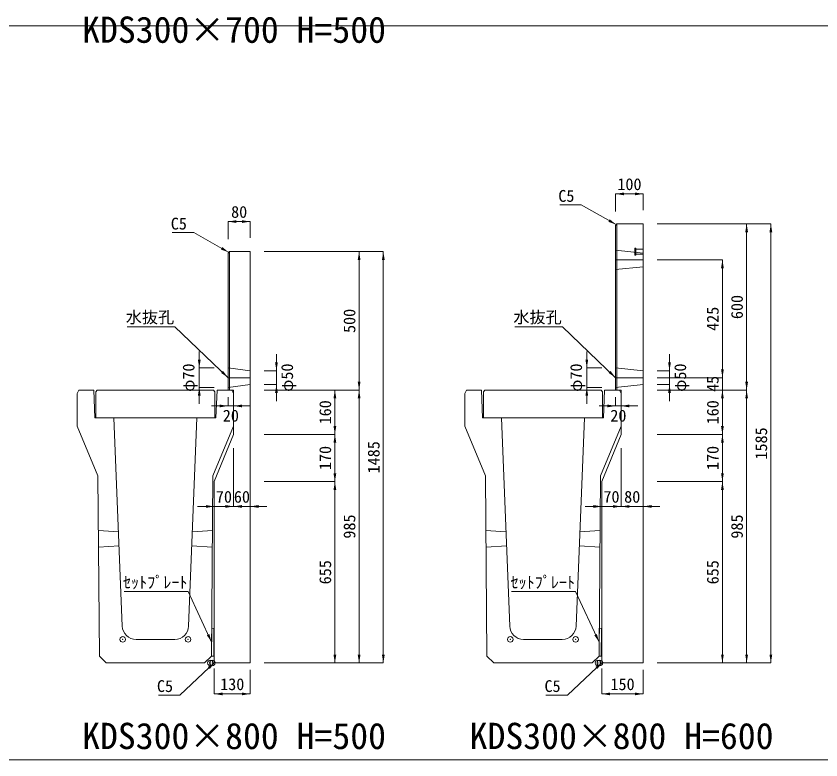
# Model space of a CAD drawing. Units: millimetres at full size, sheet at 1:40. Extents: x 172874 to 199766, y 869448 to 902797.
# Drawn here: x 176800 to 179708, y 892448 to 895134 of the extents above; entities that cross this region are included whole.
import ezdxf
from ezdxf.enums import TextEntityAlignment as Align

# ---------------------------------------------------------------- set-up
doc = ezdxf.new("R2010")
doc.units = ezdxf.units.MM
doc.header["$LTSCALE"] = 40
doc.header["$PDMODE"] = 32
doc.header["$PDSIZE"] = 20
for name, pattern in [('DASHED', [7.5, 6, -1.5]), ('USER1', [28.575, 19.05, -3.175, 3.175, -3.175]), ('USER2', [4.7625, 3.175, -1.5875]), ('USER3', [1.35, 0.75, -0.6])]:
    doc.linetypes.add(name, pattern=pattern)
for name, color, linetype, lineweight in [('セットプレート', 3, 'Continuous', 13), ('パネックスKDS', 2, 'Continuous', 13), ('図枠', 5, 'Continuous', 13), ('寸法線', 7, 'Continuous', 13), ('引出線', 4, 'Continuous', 13), ('本体', 2, 'Continuous', 13), ('補助線', 8, 'Continuous', 13), ('ｲﾝｻｰﾄ', 3, 'USER3', 5)]:
    doc.layers.add(name, color=color, linetype=linetype, lineweight=lineweight)
doc.layers.add('文字', color=7, linetype='Continuous')
doc.styles.add('ＭＳ ゴシック', font='')
doc.styles.get('ＭＳ ゴシック').set_extended_font_data('MS Gothic')

# ---------------------------------------------------------------- blocks, each defined once
blk = doc.blocks.new('filled_arrow')
at = {"color": 0, "linetype": 'Continuous', "lineweight": -2}
blk.add_solid([(7.5, 1.25), (0, 0), (7.5, -1.25)], dxfattribs=at)

msp = doc.modelspace()

# ---------------------------------------------------------------- linework, layer by layer
at = {"layer": 'セットプレート'}
for points in [[(177506.33, 892823.33), (177514.33, 892823.27), (177515.1, 892923.27), (177507.1, 892923.33)], [(178906.33, 892823.33), (178914.33, 892823.27), (178915.1, 892923.27), (178907.1, 892923.33)]]:
    msp.add_lwpolyline(points, close=True, dxfattribs=at)
at = {"layer": 'パネックスKDS'}
for p, q in [((178966.29, 894378.33), (178971.29, 894383.33)), ((178966.29, 893783.33), (178966.29, 894378.33)), ((178971.29, 894383.33), (179066.29, 894383.33)), ((179066.29, 892798.33), (179066.29, 894383.33)), ((177566.29, 894278.33), (177571.29, 894283.33)), ((177566.29, 893783.33), (177566.29, 894278.33)), ((177571.29, 894283.33), (177646.29, 894283.33)), ((177646.29, 892798.33), (177646.29, 894283.33)), ((177566.29, 893783.33), (177586.29, 893783.33)), ((177586.29, 893623.33), (177586.29, 893783.33)), ((178966.29, 893783.33), (178986.29, 893783.33)), ((178986.29, 893623.33), (178986.29, 893783.33)), ((177586.29, 893623.33), (177516.29, 893453.33)), ((178986.29, 893623.33), (178916.29, 893453.33)), ((177516.29, 892803.33), (177516.29, 893453.33)), ((178916.29, 892803.33), (178916.29, 893453.33)), ((177516.29, 892803.33), (177521.29, 892798.33)), ((177521.29, 892798.33), (177646.29, 892798.33)), ((178916.29, 892803.33), (178921.29, 892798.33)), ((178921.29, 892798.33), (179066.29, 892798.33))]:
    msp.add_line(p, q, dxfattribs=at)
at = {"layer": 'パネックスKDS', "lineweight": 5}
for p, q in [((178971.29, 893783.33), (178971.29, 894383.33)), ((177571.29, 893783.33), (177571.29, 894283.33))]:
    msp.add_line(p, q, dxfattribs=at)
at = {"layer": 'パネックスKDS', "linetype": 'DASHED', "lineweight": 9}
for p, q in [((178966.29, 894288.33), (179066.29, 894278.33)), ((178966.29, 894218.33), (179066.29, 894228.33)), ((177566.29, 893863.33), (177646.29, 893853.33)), ((178966.29, 893863.33), (179066.29, 893853.33)), ((177566.29, 893793.33), (177646.29, 893803.33)), ((178966.29, 893793.33), (179066.29, 893803.33))]:
    msp.add_line(p, q, dxfattribs=at)
at = {"layer": '図枠'}
for p, q in [((172874.21, 895098.33), (185274.21, 895098.33)), ((172874.21, 892448.33), (185274.21, 892448.33))]:
    msp.add_line(p, q, dxfattribs=at)
at = {"layer": '寸法線'}
for p, q in [((178966.29, 894491.88), (179066.29, 894491.88)), ((178966.29, 894428.33), (178966.29, 894491.88)), ((179066.29, 894433.33), (179066.29, 894491.88)), ((177566.29, 894391.88), (177646.29, 894391.88)), ((177566.29, 894328.33), (177566.29, 894391.88)), ((177646.29, 894333.33), (177646.29, 894391.88)), ((179116.29, 894383.33), (179527.13, 894383.33)), ((179116.29, 894383.33), (179439.63, 894383.33)), ((179439.63, 893783.33), (179439.63, 894383.33)), ((179527.13, 892798.33), (179527.13, 894383.33)), ((177696.29, 894283.33), (178127.13, 894283.33)), ((177696.29, 894283.33), (178039.63, 894283.33)), ((178039.63, 893783.33), (178039.63, 894283.33)), ((178127.13, 892798.33), (178127.13, 894283.33)), ((179116.29, 894253.33), (179352.13, 894253.33)), ((179352.13, 893828.33), (179352.13, 894253.33)), ((177462.22, 893923.33), (177462.22, 893733.33)), ((177740.96, 893913.33), (177740.96, 893743.33)), ((178862.22, 893923.33), (178862.22, 893733.33)), ((179160.96, 893913.33), (179160.96, 893743.33)), ((179352.13, 893888.33), (179352.13, 893723.33)), ((177516.29, 893863.33), (177462.22, 893863.33)), ((177696.29, 893853.33), (177740.96, 893853.33)), ((178916.29, 893863.33), (178862.22, 893863.33)), ((179116.29, 893853.33), (179160.96, 893853.33)), ((179116.29, 893828.33), (179352.13, 893828.33)), ((179116.29, 893828.33), (179352.13, 893828.33)), ((177516.29, 893793.33), (177462.22, 893793.33)), ((177696.29, 893803.33), (177740.96, 893803.33)), ((177696.29, 893783.33), (178039.63, 893783.33)), ((177696.29, 893783.33), (177952.13, 893783.33)), ((177696.29, 893783.33), (178039.63, 893783.33)), ((177952.13, 893783.33), (177952.13, 893623.33)), ((178039.63, 893783.33), (178039.63, 892798.33)), ((178916.29, 893793.33), (178862.22, 893793.33)), ((179116.29, 893803.33), (179160.96, 893803.33)), ((179116.29, 893783.33), (179439.63, 893783.33)), ((179116.29, 893783.33), (179352.13, 893783.33)), ((179116.29, 893783.33), (179439.63, 893783.33)), ((179116.29, 893783.33), (179352.13, 893783.33)), ((179352.13, 893783.33), (179352.13, 893623.33)), ((179439.63, 893783.33), (179439.63, 892798.33)), ((177566.29, 893758.33), (177566.29, 893726.25)), ((177586.29, 893758.33), (177586.29, 893726.25)), ((178966.29, 893758.33), (178966.29, 893726.25)), ((178986.29, 893758.33), (178986.29, 893726.25)), ((177506.29, 893726.25), (177646.29, 893726.25)), ((178906.29, 893726.25), (179046.29, 893726.25)), ((177696.29, 893623.33), (177952.13, 893623.33)), ((177696.29, 893623.33), (177952.13, 893623.33)), ((177952.13, 893623.33), (177952.13, 893453.33)), ((179116.29, 893623.33), (179352.13, 893623.33)), ((179116.29, 893623.33), (179352.13, 893623.33)), ((179352.13, 893623.33), (179352.13, 893453.33)), ((177586.29, 893573.33), (177586.29, 893363.33)), ((178986.29, 893573.33), (178986.29, 893363.33)), ((179066.29, 893573.33), (179066.29, 893363.33)), ((177696.29, 893453.33), (177952.13, 893453.33)), ((177696.29, 893453.33), (177952.13, 893453.33)), ((177952.13, 893453.33), (177952.13, 892798.33)), ((179116.29, 893453.33), (179352.13, 893453.33)), ((179116.29, 893453.33), (179352.13, 893453.33)), ((179352.13, 893453.33), (179352.13, 892798.33)), ((177586.29, 893403.33), (177586.29, 893363.33)), ((177646.29, 893403.33), (177646.29, 893363.33)), ((178986.29, 893403.33), (178986.29, 893363.33)), ((177516.29, 893401.59), (177516.29, 893363.33)), ((178916.29, 893401.59), (178916.29, 893363.33)), ((177646.29, 893363.33), (177456.29, 893363.33)), ((177526.29, 893363.33), (177706.29, 893363.33)), ((179046.29, 893363.33), (178856.29, 893363.33)), ((178926.29, 893363.33), (179126.29, 893363.33)), ((177696.29, 892798.33), (178127.13, 892798.33)), ((177696.29, 892798.33), (178039.63, 892798.33)), ((177696.29, 892798.33), (177952.13, 892798.33)), ((179116.29, 892798.33), (179527.13, 892798.33)), ((179116.29, 892798.33), (179439.63, 892798.33)), ((179116.29, 892798.33), (179352.13, 892798.33)), ((177516.29, 892778.33), (177516.29, 892686.53)), ((177646.29, 892773.33), (177646.29, 892686.53)), ((178916.29, 892778.33), (178916.29, 892686.53)), ((179066.29, 892773.33), (179066.29, 892686.53)), ((177516.29, 892686.53), (177646.29, 892686.53)), ((178916.29, 892686.53), (179066.29, 892686.53))]:
    msp.add_line(p, q, dxfattribs=at)
at = {"layer": '引出線'}
for points in [[(178968.79, 894380.83), (178842.42, 894451.91), (178764.65, 894451.91)], [(177568.79, 894280.83), (177442.42, 894351.91), (177364.65, 894351.91)], [(177566.29, 893828.33), (177373.83, 894011.78), (177202.09, 894011.78)], [(178966.29, 893828.33), (178773.83, 894011.78), (178602.09, 894011.78)], [(177506.72, 892873.33), (177421.88, 893056.79), (177190.51, 893056.79)], [(178906.72, 892873.33), (178821.88, 893056.79), (178590.51, 893056.79)], [(177518.79, 892800.83), (177392.42, 892682.18), (177314.65, 892682.18)], [(178918.79, 892800.83), (178792.42, 892682.18), (178714.65, 892682.18)]]:
    msp.add_lwpolyline(points, dxfattribs=at)
at = {"layer": '本体'}
for p, q in [((177027.29, 893783.33), (177021.29, 893771.33)), ((177027.29, 893783.33), (177081.29, 893783.33)), ((177081.29, 893783.33), (177085.29, 893683.33)), ((177526.29, 893783.33), (177522.29, 893683.33)), ((177526.29, 893783.33), (177580.29, 893783.33)), ((177580.29, 893783.33), (177586.29, 893771.33)), ((178427.29, 893783.33), (178421.29, 893771.33)), ((178427.29, 893783.33), (178481.29, 893783.33)), ((178481.29, 893783.33), (178485.29, 893683.33)), ((178926.29, 893783.33), (178922.29, 893683.33)), ((178926.29, 893783.33), (178980.29, 893783.33)), ((178980.29, 893783.33), (178986.29, 893771.33)), ((177021.29, 893771.33), (177021.29, 893653.33)), ((177586.29, 893771.33), (177586.29, 893653.33)), ((178421.29, 893771.33), (178421.29, 893653.33)), ((178986.29, 893771.33), (178986.29, 893653.33)), ((177085.29, 893683.33), (177153.79, 893683.33)), ((177153.79, 893683.33), (177183.87, 892931.33)), ((177453.79, 893683.33), (177423.71, 892931.33)), ((177453.79, 893683.33), (177522.29, 893683.33)), ((178485.29, 893683.33), (178553.79, 893683.33)), ((178553.79, 893683.33), (178583.87, 892931.33)), ((178853.79, 893683.33), (178823.71, 892931.33)), ((178853.79, 893683.33), (178922.29, 893683.33)), ((177021.29, 893653.33), (177096.29, 893473.33)), ((177586.29, 893653.33), (177511.29, 893473.33)), ((178421.29, 893653.33), (178496.29, 893473.33)), ((178986.29, 893653.33), (178911.29, 893473.33)), ((177096.29, 893473.33), (177101.25, 892823.33)), ((177511.29, 893473.33), (177506.33, 892823.33)), ((178496.29, 893473.33), (178501.25, 892823.33)), ((178911.29, 893473.33), (178906.33, 892823.33)), ((177233.83, 892883.33), (177373.75, 892883.33)), ((178633.83, 892883.33), (178773.75, 892883.33)), ((177101.25, 892823.33), (177126.44, 892798.33)), ((177481.14, 892798.33), (177506.33, 892823.33)), ((178501.25, 892823.33), (178526.44, 892798.33)), ((178881.14, 892798.33), (178906.33, 892823.33)), ((177126.44, 892798.33), (177481.14, 892798.33)), ((178526.44, 892798.33), (178881.14, 892798.33))]:
    msp.add_line(p, q, dxfattribs=at)
at = {"layer": '本体', "linetype": 'USER2'}
for p, q in [((177097.79, 893276.33), (177170.27, 893271.33)), ((177437.31, 893271.33), (177509.79, 893276.33)), ((178497.79, 893276.33), (178570.27, 893271.33)), ((178837.31, 893271.33), (178909.79, 893276.33)), ((177172.27, 893221.33), (177098.25, 893216.33)), ((177509.33, 893216.33), (177435.31, 893221.33)), ((178572.27, 893221.33), (178498.25, 893216.33)), ((178909.33, 893216.33), (178835.31, 893221.33))]:
    msp.add_line(p, q, dxfattribs=at)
at = {"layer": '本体', "lineweight": 20}
for points in [[(177088.79, 893777.33), (177093.79, 893783.33), (177513.79, 893783.33), (177518.79, 893777.33), (177518.79, 893683.33), (177088.79, 893683.33)], [(178488.79, 893777.33), (178493.79, 893783.33), (178913.79, 893783.33), (178918.79, 893777.33), (178918.79, 893683.33), (178488.79, 893683.33)]]:
    msp.add_lwpolyline(points, close=True, dxfattribs=at)
at = {"layer": '本体'}
for centre, start, end in [((177233.83, 892933.33), 182.29061, 270), ((177373.75, 892933.33), 270, 357.70939), ((178633.83, 892933.33), 182.29061, 270), ((178773.75, 892933.33), 270, 357.70939)]:
    msp.add_arc(centre, 50, start, end, dxfattribs=at)
at = {"layer": '補助線'}
for p, q in [((178966.29, 894253.33), (179066.29, 894253.33)), ((178966.29, 893828.33), (179066.29, 893828.33))]:
    msp.add_line(p, q, dxfattribs=at)
at = {"layer": '補助線', "linetype": 'USER1'}
msp.add_line((177566.29, 893828.33), (177646.29, 893828.33), dxfattribs=at)
at = {"layer": '補助線'}
for p in [(177185.79, 892883.33), (177421.79, 892883.33), (178585.79, 892883.33), (178821.79, 892883.33), (177502.29, 892798.33), (177509.29, 892798.33), (177509.29, 892798.33), (178902.29, 892798.33), (178909.29, 892798.33), (178909.29, 892798.33)]:
    msp.add_point(p, dxfattribs=at)
at = {"layer": 'ｲﾝｻｰﾄ'}
for p, q in [((179036.29, 894295.83), (179036.29, 894270.83)), ((179039.29, 894295.83), (179036.29, 894295.83)), ((179039.29, 894270.83), (179039.29, 894295.83)), ((179066.29, 894291.83), (179039.29, 894291.83)), ((179036.29, 894270.83), (179039.29, 894270.83)), ((179039.29, 894274.83), (179066.29, 894274.83))]:
    msp.add_line(p, q, dxfattribs=at)

# ---------------------------------------------------------------- block references
at = {"layer": '寸法線', "xscale": 4, "yscale": 4}
for p in [(178966.29, 894491.88), (177566.29, 894391.88), (177586.29, 893726.25), (178986.29, 893726.25), (177586.29, 893363.33), (177646.29, 893363.33), (178986.29, 893363.33), (179066.29, 893363.33), (177516.29, 892686.53), (178916.29, 892686.53)]:
    msp.add_blockref('filled_arrow', p, dxfattribs=at)
for p, rotation in [((179066.29, 894491.88), 180), ((177646.29, 894391.88), 180), ((179439.63, 894383.33), 270), ((179527.13, 894383.33), 270), ((178039.63, 894283.33), 270), ((178127.13, 894283.33), 270), ((179352.13, 894253.33), 270), ((177462.22, 893863.33), 90), ((177740.96, 893853.33), 90), ((178862.22, 893863.33), 90), ((179160.96, 893853.33), 90), ((179352.13, 893828.33), 90), ((179352.13, 893828.33), 90), ((178039.63, 893783.33), 90), ((179439.63, 893783.33), 90), ((177462.22, 893793.33), 270), ((177740.96, 893803.33), 270), ((177952.13, 893783.33), 270), ((178039.63, 893783.33), 270), ((178862.22, 893793.33), 270), ((179160.96, 893803.33), 270), ((179352.13, 893783.33), 270), ((179352.13, 893783.33), 270), ((179439.63, 893783.33), 270), ((177566.29, 893726.25), 180), ((178966.29, 893726.25), 180), ((177952.13, 893623.33), 90), ((179352.13, 893623.33), 90), ((177952.13, 893623.33), 270), ((179352.13, 893623.33), 270), ((177952.13, 893453.33), 90), ((179352.13, 893453.33), 90), ((177952.13, 893453.33), 270), ((179352.13, 893453.33), 270), ((177516.29, 893363.33), 180), ((177586.29, 893363.33), 180), ((178916.29, 893363.33), 180), ((178986.29, 893363.33), 180), ((177952.13, 892798.33), 90), ((178039.63, 892798.33), 90), ((178127.13, 892798.33), 90), ((179352.13, 892798.33), 90), ((179439.63, 892798.33), 90), ((179527.13, 892798.33), 90), ((177646.29, 892686.53), 180), ((179066.29, 892686.53), 180)]:
    msp.add_blockref('filled_arrow', p, dxfattribs=dict(at, rotation=rotation))
at = {"layer": '引出線', "xscale": 4, "yscale": 4}
for p, rotation in [((178968.79, 894380.83), 150.6), ((177568.79, 894280.83), 150.6), ((177566.29, 893828.33), 136.4), ((178966.29, 893828.33), 136.4), ((177506.72, 892873.33), 114.8), ((178906.72, 892873.33), 114.8), ((177518.79, 892800.83), 223.2), ((178918.79, 892800.83), 223.2)]:
    msp.add_blockref('filled_arrow', p, dxfattribs=dict(at, rotation=rotation))

# ---------------------------------------------------------------- texts
at = {"layer": '寸法線', "style": 'ＭＳ ゴシック'}
for s, p in [('100', (179016.29, 894526.88)), ('80', (177606.29, 894426.88)), ('20', (177576.29, 893691.25)), ('20', (178976.29, 893691.25)), ('70', (177551.29, 893398.33)), ('60', (177616.29, 893398.33)), ('70', (178951.29, 893398.33)), ('80', (179026.29, 893398.33)), ('130', (177581.29, 892721.53)), ('150', (178991.29, 892721.53))]:
    msp.add_text(s, height=42.72, dxfattribs=at).set_placement(p, align=Align.MIDDLE_CENTER)
for s, p in [('600', (179404.63, 894083.33)), ('500', (178004.63, 894033.33)), ('425', (179317.13, 894040.83)), ('φ70', (177423.56, 893828.33)), ('φ50', (177779.62, 893828.33)), ('φ70', (178823.56, 893828.33)), ('φ50', (179199.62, 893828.33)), ('45', (179317.13, 893805.83)), ('160', (177917.13, 893703.33)), ('160', (179317.13, 893703.33)), ('1585', (179492.13, 893590.83)), ('170', (177917.13, 893538.33)), ('1485', (178092.13, 893540.83)), ('170', (179317.13, 893538.33)), ('985', (178004.63, 893290.83)), ('985', (179404.63, 893290.83)), ('655', (177917.13, 893125.83)), ('655', (179317.13, 893125.83))]:
    msp.add_text(s, height=42.72, rotation=90, dxfattribs=at).set_placement(p, align=Align.MIDDLE_CENTER)
at = {"layer": '引出線', "style": 'ＭＳ ゴシック'}
for s, p in [('C5', (178817.42, 894505.91)), ('C5', (177417.42, 894405.91)), ('水抜孔', (177371.58, 894068.06)), ('水抜孔', (178771.58, 894068.06)), ('ｾｯﾄﾌﾟﾚｰﾄ', (177419.63, 893110.79)), ('ｾｯﾄﾌﾟﾚｰﾄ', (178819.63, 893110.79)), ('C5', (177367.42, 892736.18)), ('C5', (178767.42, 892736.18))]:
    msp.add_text(s, height=42.72, dxfattribs=at).set_placement(p, align=Align.TOP_RIGHT)
at = {"layer": '文字', "style": 'ＭＳ ゴシック'}
for s, p in [('KDS300×700 H=500', (177038.87, 895008.77)), ('KDS300×800 H=500', (177038.87, 892458.87)), ('KDS300×800 H=600', (178438.87, 892458.87))]:
    msp.add_text(s, height=94.94, dxfattribs=at).set_placement(p, align=Align.BOTTOM_LEFT)

doc.saveas('drawing.dxf')
